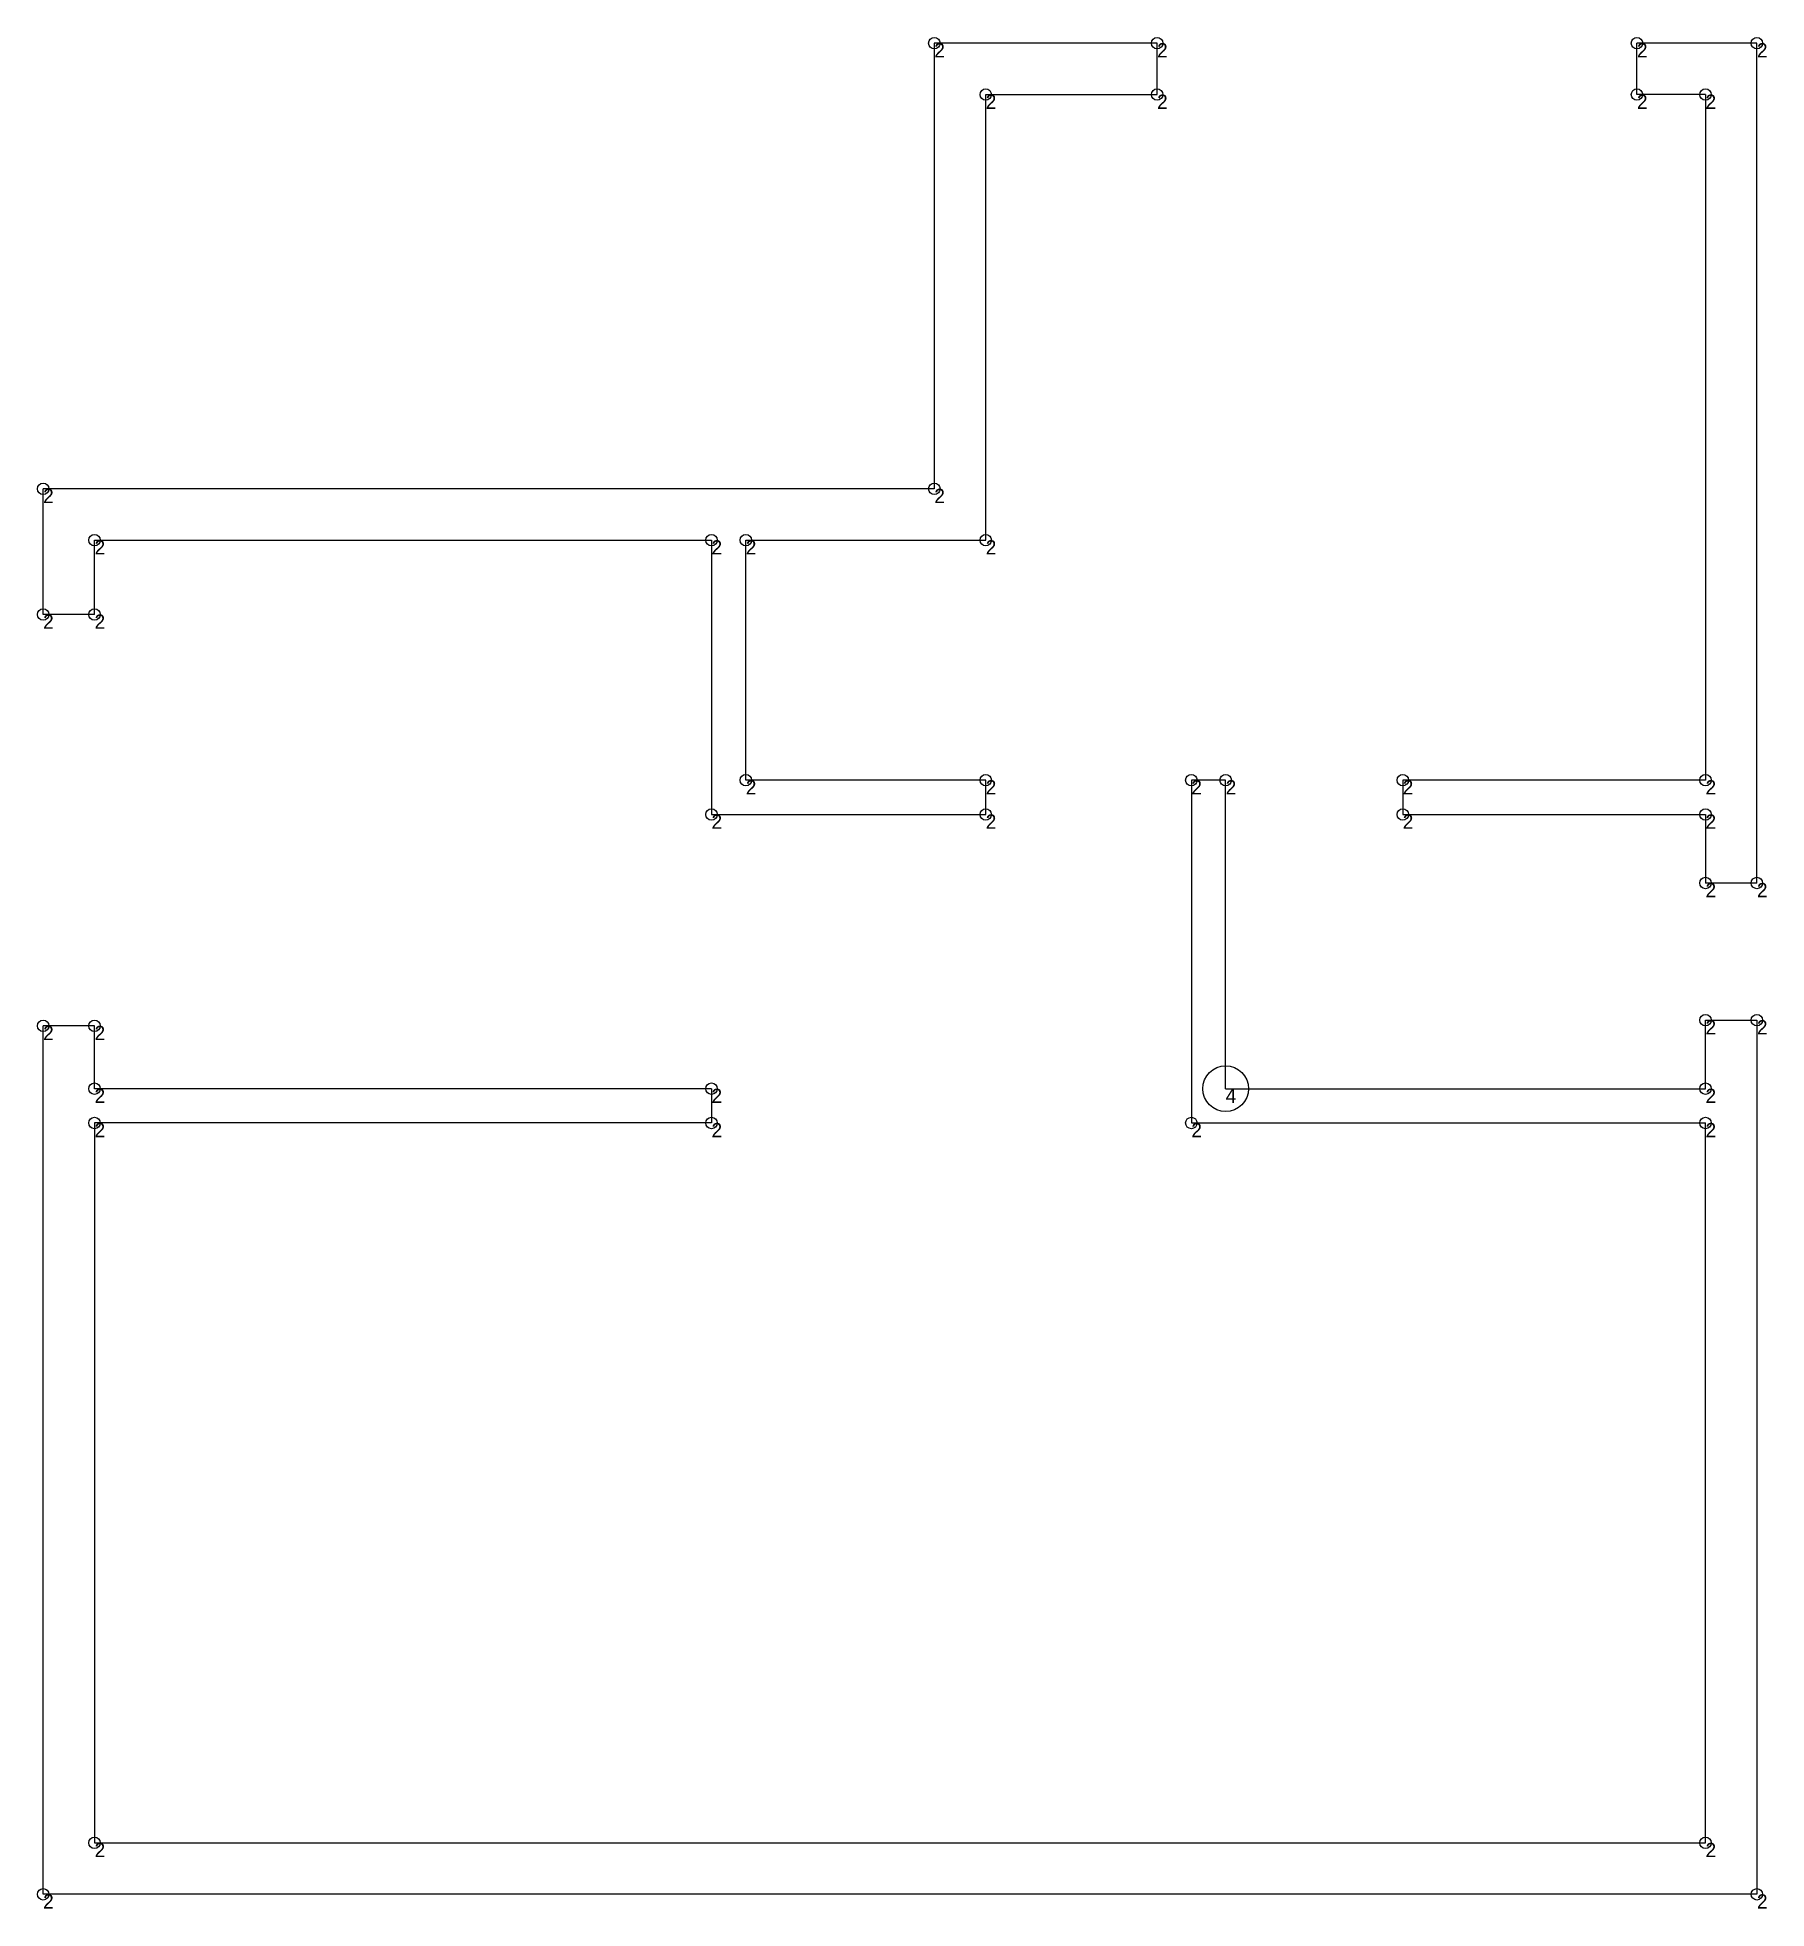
# Model space of a CAD drawing. Header units: metres. Extents: x 354 to 657, y 472 to 800.
import ezdxf

# ---------------------------------------------------------------- set-up
doc = ezdxf.new("R2010")
doc.units = ezdxf.units.M

msp = doc.modelspace()

# ---------------------------------------------------------------- linework, layer by layer
for p, q in [((550, 799), (511, 799)), ((511, 799), (511, 721)), ((550, 790), (550, 799)), ((655, 799), (634, 799)), ((634, 790), (634, 799)), ((655, 652), (655, 799)), ((520, 712), (520, 790)), ((520, 790), (550, 790)), ((646, 790), (634, 790)), ((646, 790), (646, 670)), ((355, 699), (355, 721)), ((511, 721), (355, 721)), ((364, 699), (364, 712)), ((364, 712), (472, 712)), ((472, 712), (472, 664)), ((478, 670), (478, 712)), ((478, 712), (520, 712)), ((364, 699), (355, 699)), ((520, 670), (478, 670)), ((520, 664), (520, 670)), ((562, 670), (556, 670)), ((556, 670), (556, 610)), ((562, 616), (562, 670)), ((646, 670), (593, 670)), ((593, 670), (593, 664)), ((472, 664), (520, 664)), ((593, 664), (646, 664)), ((646, 664), (646, 652)), ((655, 652), (646, 652)), ((364, 627), (355, 627)), ((355, 475), (355, 627)), ((364, 616), (364, 627)), ((646, 616), (646, 628)), ((646, 628), (655, 628)), ((655, 628), (655, 475)), ((472, 616), (364, 616)), ((472, 616), (472, 610)), ((562, 616), (562, 616)), ((562, 616), (646, 616)), ((472, 610), (364, 610)), ((364, 610), (364, 484)), ((556, 610), (646, 610)), ((646, 484), (646, 610)), ((364, 484), (646, 484)), ((655, 475), (355, 475))]:
    msp.add_line(p, q)
at = {"layer": 'debug', "color": 5}
for centre in [(511, 799), (550, 799), (634, 799), (655, 799), (520, 790), (550, 790), (634, 790), (646, 790), (355, 721), (511, 721), (364, 712), (472, 712), (478, 712), (520, 712), (355, 699), (364, 699), (478, 670), (520, 670), (556, 670), (562, 670), (593, 670), (646, 670), (472, 664), (520, 664), (593, 664), (646, 664), (646, 652), (655, 652), (646, 628), (655, 628), (355, 627), (364, 627), (364, 616), (472, 616), (646, 616), (364, 610), (472, 610), (556, 610), (646, 610), (364, 484), (646, 484), (355, 475), (655, 475)]:
    msp.add_circle(centre, 1, dxfattribs=at)
at = {"layer": 'debug', "color": 4}
msp.add_circle((562, 616), 4, dxfattribs=at)

# ---------------------------------------------------------------- texts
at = {"layer": 'debug', "char_height": 2.5, "attachment_point": 1}
for s, insert in [('2', (511, 799)), ('2', (550, 799)), ('2', (634, 799)), ('2', (655, 799)), ('2', (520, 790)), ('2', (550, 790)), ('2', (634, 790)), ('2', (646, 790)), ('2', (355, 721)), ('2', (511, 721)), ('2', (364, 712)), ('2', (472, 712)), ('2', (478, 712)), ('2', (520, 712)), ('2', (355, 699)), ('2', (364, 699)), ('2', (478, 670)), ('2', (520, 670)), ('2', (556, 670)), ('2', (562, 670)), ('2', (593, 670)), ('2', (646, 670)), ('2', (472, 664)), ('2', (520, 664)), ('2', (593, 664)), ('2', (646, 664)), ('2', (646, 652)), ('2', (655, 652)), ('2', (355, 627)), ('2', (364, 627)), ('2', (646, 628)), ('2', (655, 628)), ('2', (364, 616)), ('2', (472, 616)), ('4', (562, 616)), ('2', (646, 616)), ('2', (364, 610)), ('2', (472, 610)), ('2', (556, 610)), ('2', (646, 610)), ('2', (364, 484)), ('2', (646, 484)), ('2', (355, 475)), ('2', (655, 475))]:
    msp.add_mtext(s, dxfattribs=dict(at, insert=insert))

doc.saveas('drawing.dxf')
